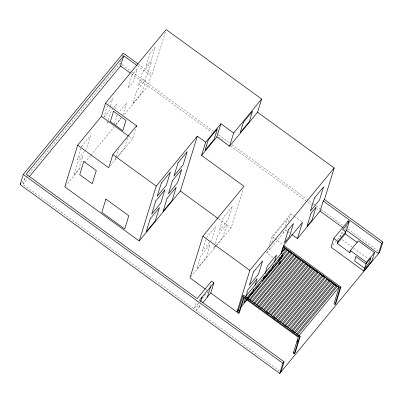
<?xml version="1.0" encoding="UTF-8"?>
<svg xmlns="http://www.w3.org/2000/svg" width="403" height="403" viewBox="0 0 403 403"><rect width="100%" height="100%" fill="white"/><g stroke="black" fill="none" stroke-linecap="round" stroke-linejoin="round"><path stroke-width="0.3" stroke-dasharray="2.02 1.51" d="M198.397 303.378L194.009 308.708L23.031 184.342L25.253 177.169M80.847 148.49L77.316 159.9L85.265 150.248M26.946 176.363L120.109 63.306L121.036 60.314M122.331 56.133L123.071 53.74M103.712 117.757L107.43 105.752M110.336 106.347L108.664 111.747L104.095 117.298M110.523 105.747L112.754 98.539L108.18 104.085M114.865 109.188L116.351 104.382L113.303 108.08M114.507 123.62L117.107 115.213M122.905 114.926L126.623 102.916L119.469 111.601M115.888 157.417L115.354 159.135L116.946 157.205M116.064 156.848L118.547 148.833M127.509 138.31L124.497 148.042L117.344 156.727M165.416 31.953L152.314 74.278L151.095 75.759L147.951 85.92L123.565 115.515M117.459 157.21L132.491 138.97L135.836 128.159M205.948 239.599L202.417 251.009L210.366 241.362M194.009 308.708L196.231 301.535M214.436 246.021L213.696 248.419L216.079 245.528M215.182 243.619L217.781 235.211L226.924 224.118L222.834 237.327L216.476 245.044M279.445 370.846L196.382 310.436L198.603 303.263M199.027 307.227L199.953 304.235M209.857 286.488L210.784 283.5M216.713 245.392L231.09 227.942L243.251 188.659M273.043 257.351L266.942 252.913L267.844 250.006M269.103 245.946L271.98 236.652L290.795 213.817L293.842 216.033M269.582 249.709L270.327 247.306M271.813 242.5L274.045 235.287L287.742 218.663L285.51 225.876M283.279 233.09L284.211 230.083M266.942 252.913L285.762 230.073L286.84 226.592M288.276 221.947L290.795 213.817M340.439 237.075L342.595 230.103M346.776 225.554L345.517 229.624L344.5 228.884M21.747 182.675L26.548 176.852M23.031 184.342L27.429 179.008M81.406 146.687L90.549 135.594L86.459 148.803L85.663 149.77M112.926 108.543L111.399 110.392L107.309 123.6L109.979 120.366M115.777 124.326L120.945 118.059M65.195 186.347L81.184 166.943M84.781 162.575L90.383 155.78M90.781 155.296L113.968 127.157M115.968 124.734L121.565 117.938M110.341 165.85L117.066 157.689M206.502 237.795L215.645 226.703L211.56 239.911L210.764 240.878M190.75 276.896L216.315 245.875M202.392 298.532L208.376 291.268M196.382 310.436L201.016 304.814M332.606 245.291L335.739 241.493M337.301 239.594L344.736 230.571M138.284 64.072L152.314 74.278M137.398 65.795L151.095 75.759M120.109 63.306L121.641 64.415M122.149 64.782L131.816 71.82M132.325 72.187L213.766 131.428M216.824 133.65L218.35 134.758M218.859 135.131L229.549 142.904M232.093 144.758L308.441 200.291M308.955 200.659L313.025 203.621M313.534 203.994L315.569 205.475M316.078 205.842L320.662 209.177M321.171 209.545L343.568 225.836M345.603 227.317L347.638 228.798M348.147 229.166L378.175 251.014M131.207 73.739L211.928 132.451M218.527 137.257L223.605 140.949M230.712 146.118L312.466 205.58M316.526 208.537L320.083 211.122M342.102 239.709L353.235 247.805M353.743 248.172L368.402 258.837M294.351 216.406L301.978 221.952M285.762 230.073L287.289 231.186M287.797 231.554L289.828 233.035M271.98 236.652L283.163 244.787M128.985 136.416L132.491 138.97M218.411 218.718L231.09 227.942M205.888 289.46L207.379 290.543M77.996 161.93L73.905 175.139L78.857 169.129L82.947 155.921L77.996 161.93M132.179 74.963L128.094 88.171L133.045 82.162L137.131 68.953L132.179 74.963M136.879 90.474L132.789 103.682L141.932 92.589L146.017 79.381L136.879 90.474M142.38 72.691L138.294 85.899L147.433 74.807L151.523 61.599L142.38 72.691M150.138 53.171L146.047 66.384L150.999 60.374L155.09 47.161L150.138 53.171M201.001 255.578L196.911 268.791L206.054 257.693L210.144 244.485L201.001 255.578M223.287 217.429L219.197 230.637L228.34 219.544L232.43 206.336L223.287 217.429"/><path stroke-width="0.6" d="M205.389 289.097L189.954 277.869L202.85 236.208L243.986 186.282L201.571 155.427L205.656 142.219L197.354 136.174L180.368 191.047L139.226 240.974L64.792 186.831L77.688 145.171L101.42 116.371L105.51 103.163L166.152 29.57L261.653 99.032L257.562 112.241L334.198 167.98L324.445 199.48L382.85 241.961L379.707 252.122L279.742 373.43L20.15 184.614L23.293 174.454L123.258 53.141L137.786 63.709M29.424 176.579L120.552 65.991L123.701 55.831L136.889 65.422M105.51 103.163L136.582 125.761L112.85 154.561L108.76 167.769L77.688 145.171M136.209 126.96L136.582 125.761M139.226 240.974L156.213 186.1L197.354 136.174M216.804 136.934L220.894 123.726L233.654 133.01L229.569 146.218L216.804 136.934L201.571 155.427M200.694 301.847L202.175 297.061M207.369 297.102L210.517 286.941M202.603 302.885L210.754 292.996L213.897 282.835L211.525 281.108L197.153 298.542L26.175 174.182L123.701 55.831M210.754 292.996L236.924 312.033L249.825 270.373L334.198 167.98M238.687 313.317L243.598 297.459L298.21 337.185L293.303 353.043L294.346 353.799L295.072 352.917L300.185 336.404L243.483 295.162L242.757 296.044L237.644 312.557L238.687 313.317L239.412 312.436L243.961 297.752M245.372 298.155L243.886 302.955L246.666 299.58M245.744 296.951L247.971 289.747L257.114 278.649L255.069 285.259M253.955 288.86L253.029 291.863L247.462 298.613M264.212 276.413L263.28 279.415L272.423 268.322L273.536 264.721M265.139 273.41L267.37 266.207L276.513 255.114L274.282 262.318M279.717 257.93L278.639 261.416L261.95 281.662M280.972 253.865L283.672 245.16L302.487 222.32L297.454 238.581L291.863 234.511M278.876 261.416L280.156 257.29M281.249 253.749L283.44 246.671L284.165 245.79L340.867 287.032L335.754 303.545L335.029 304.426L333.986 303.671L338.898 287.813M279.788 259.945L280.332 258.177M283.803 246.974L284.165 245.79M278.675 263.436L279.37 263.945L280.1 261.592M281.007 258.661L282.463 253.961M283.369 251.024L284.281 248.087L289.843 252.132M280.826 260.711L280.1 263.063L279.37 263.945M281.551 258.363L283.007 253.663M283.914 250.731L284.825 247.795M297.454 238.581L320.083 211.122L323.226 200.961L324.445 199.48M279.742 373.43L282.891 363.269L284.11 361.793L199.53 300.27L213.897 282.835M280.962 371.954L284.11 361.793M297.122 342.177L297.666 340.414M294.346 353.799L299.459 337.286L300.185 336.404M333.739 238.475L331.044 247.19L363.793 271.012L371.793 261.3L374.493 252.59L358.353 240.853L350.353 250.56L349.723 252.59L337.266 243.528L337.895 241.498L345.895 231.79L342.777 229.524L349.255 221.665L348.212 220.909L333.739 238.475L337.895 241.498M347.854 222.068L348.212 220.909M337.266 243.528L345.265 233.821L345.895 231.79M345.411 231.765L346.555 230.375L349.255 221.665M335.029 304.426L340.142 287.913L340.867 287.032M363.793 271.012L366.493 262.298L374.493 252.59M382.85 241.961L381.631 243.442L378.488 253.603L346.555 230.375M20.15 184.614L20.951 183.642M205.656 142.219L220.894 123.726M233.654 133.01L261.653 99.032M229.569 146.218L257.562 112.241M246.686 298.144L286.644 249.653L285.44 248.248L245.482 296.734L246.283 297.676M236.924 312.033L238.914 309.625M240.898 307.212L247.256 299.5M248.047 298.537L260.761 283.108M249.119 299.913L289.077 251.422L287.873 250.016L247.916 298.507L248.722 299.444M251.714 301.021L291.268 253.019L290.064 251.613L250.107 300.099L250.913 301.041M252.51 301.847L292.467 253.356L293.671 254.767L253.714 303.257M254.862 303.56L294.82 255.069L296.024 256.474L256.066 304.965M257.074 305.167L297.031 256.681L298.235 258.086L258.283 306.577M259.477 306.915L299.434 258.424L300.638 259.834L260.686 308.325M261.879 308.663L301.837 260.172L303.041 261.582L263.486 309.585M264.232 310.375L304.189 261.885L305.393 263.29L265.436 311.781M267.839 313.529L307.796 265.038L306.592 263.633L266.635 312.118L267.436 313.06M269.038 313.866L308.99 265.375L310.199 266.786L270.64 314.788M271.249 315.478L311.207 266.988L312.411 268.398L272.458 316.889M274.861 318.632L314.814 270.146L313.61 268.736L273.652 317.226L274.458 318.163M276.055 318.975L316.012 270.484L317.216 271.889L277.259 320.38M280.009 321.604L319.569 273.602L318.365 272.191L278.408 320.682L279.208 321.624M280.81 322.43L320.768 273.939L321.972 275.35L282.412 323.352M283.213 324.178L323.166 275.687L324.375 277.098L284.417 325.584M287.183 326.823L326.742 278.816L325.533 277.41L285.581 325.901L286.382 326.838M349.723 252.59L350.524 251.618M287.984 327.649L327.936 279.158L329.145 280.564L289.188 329.055M290.382 329.397L330.339 280.906L331.548 282.312L291.591 330.803M293.938 332.51L333.896 284.024L332.692 282.614L292.734 331.105L293.535 332.042M295.137 332.853L335.095 284.362L336.298 285.767L296.341 334.258M298.744 336.006L338.701 287.515L337.497 286.11L297.54 334.601L298.341 335.538M293.303 353.043L294.029 352.162M323.226 200.961L381.631 243.442M120.552 65.991L130.194 73.003M320.083 211.122L342.973 227.771M345.265 233.821L357.224 242.52M350.353 250.56L366.493 262.298M283.44 246.671L340.142 287.913M290.855 252.867L292.371 253.971M293.384 254.706L301.474 260.595M302.487 261.33L304.003 262.434M305.016 263.169L315.635 270.892M316.647 271.627L318.163 272.73M319.171 273.466L325.241 277.884M326.254 278.619L330.299 281.561M331.311 282.296L337.376 286.709M101.42 116.371L128.481 136.053M180.368 191.047L217.902 218.35M112.85 154.561L156.213 186.1M202.85 236.208L249.825 270.373M242.757 296.044L299.459 337.286M23.293 174.454L282.891 363.269M83.829 161.462L79.739 174.67L92.196 183.733L96.287 170.524L83.829 161.462M113.53 111.324L110.341 121.63L122.804 130.693L125.993 120.386L113.53 111.324M105.883 199.102L101.793 212.31L124.718 228.99L128.809 215.776L105.883 199.102M150.274 218.683L146.188 231.891L155.326 220.799L159.417 207.59L150.274 218.683M155.78 200.901L151.689 214.114L160.832 203.016L164.923 189.808L155.78 200.901M161.286 183.118L157.195 196.332L166.338 185.234L170.429 172.026L161.286 183.118M167.059 198.316L162.968 211.525L172.111 200.432L176.202 187.224L167.059 198.316M172.565 180.534L168.474 193.742L177.617 182.65L181.708 169.441L172.565 180.534M178.066 162.752L173.98 175.96L183.123 164.867L187.209 151.659L178.066 162.752M208.23 140.017L205.041 150.324L214.184 139.226L217.373 128.925L208.23 140.017M243.362 122.426L240.173 132.733L249.316 121.635L252.505 111.334L243.362 122.426M253.477 271.965L249.386 285.173L258.53 274.08L262.62 260.867L253.477 271.965M288.548 229.509L284.458 242.722L289.409 236.712L293.5 223.499L288.548 229.509M314.451 197.964L310.365 211.177L319.508 200.079L323.594 186.871L314.451 197.964M311.045 213.207L306.955 226.415L311.907 220.406L315.997 207.197L311.045 213.207M355.935 256.59L354.575 260.978L364.634 268.292L369.551 262.328L370.906 257.945L365.995 263.91L355.935 256.59"/></g></svg>
